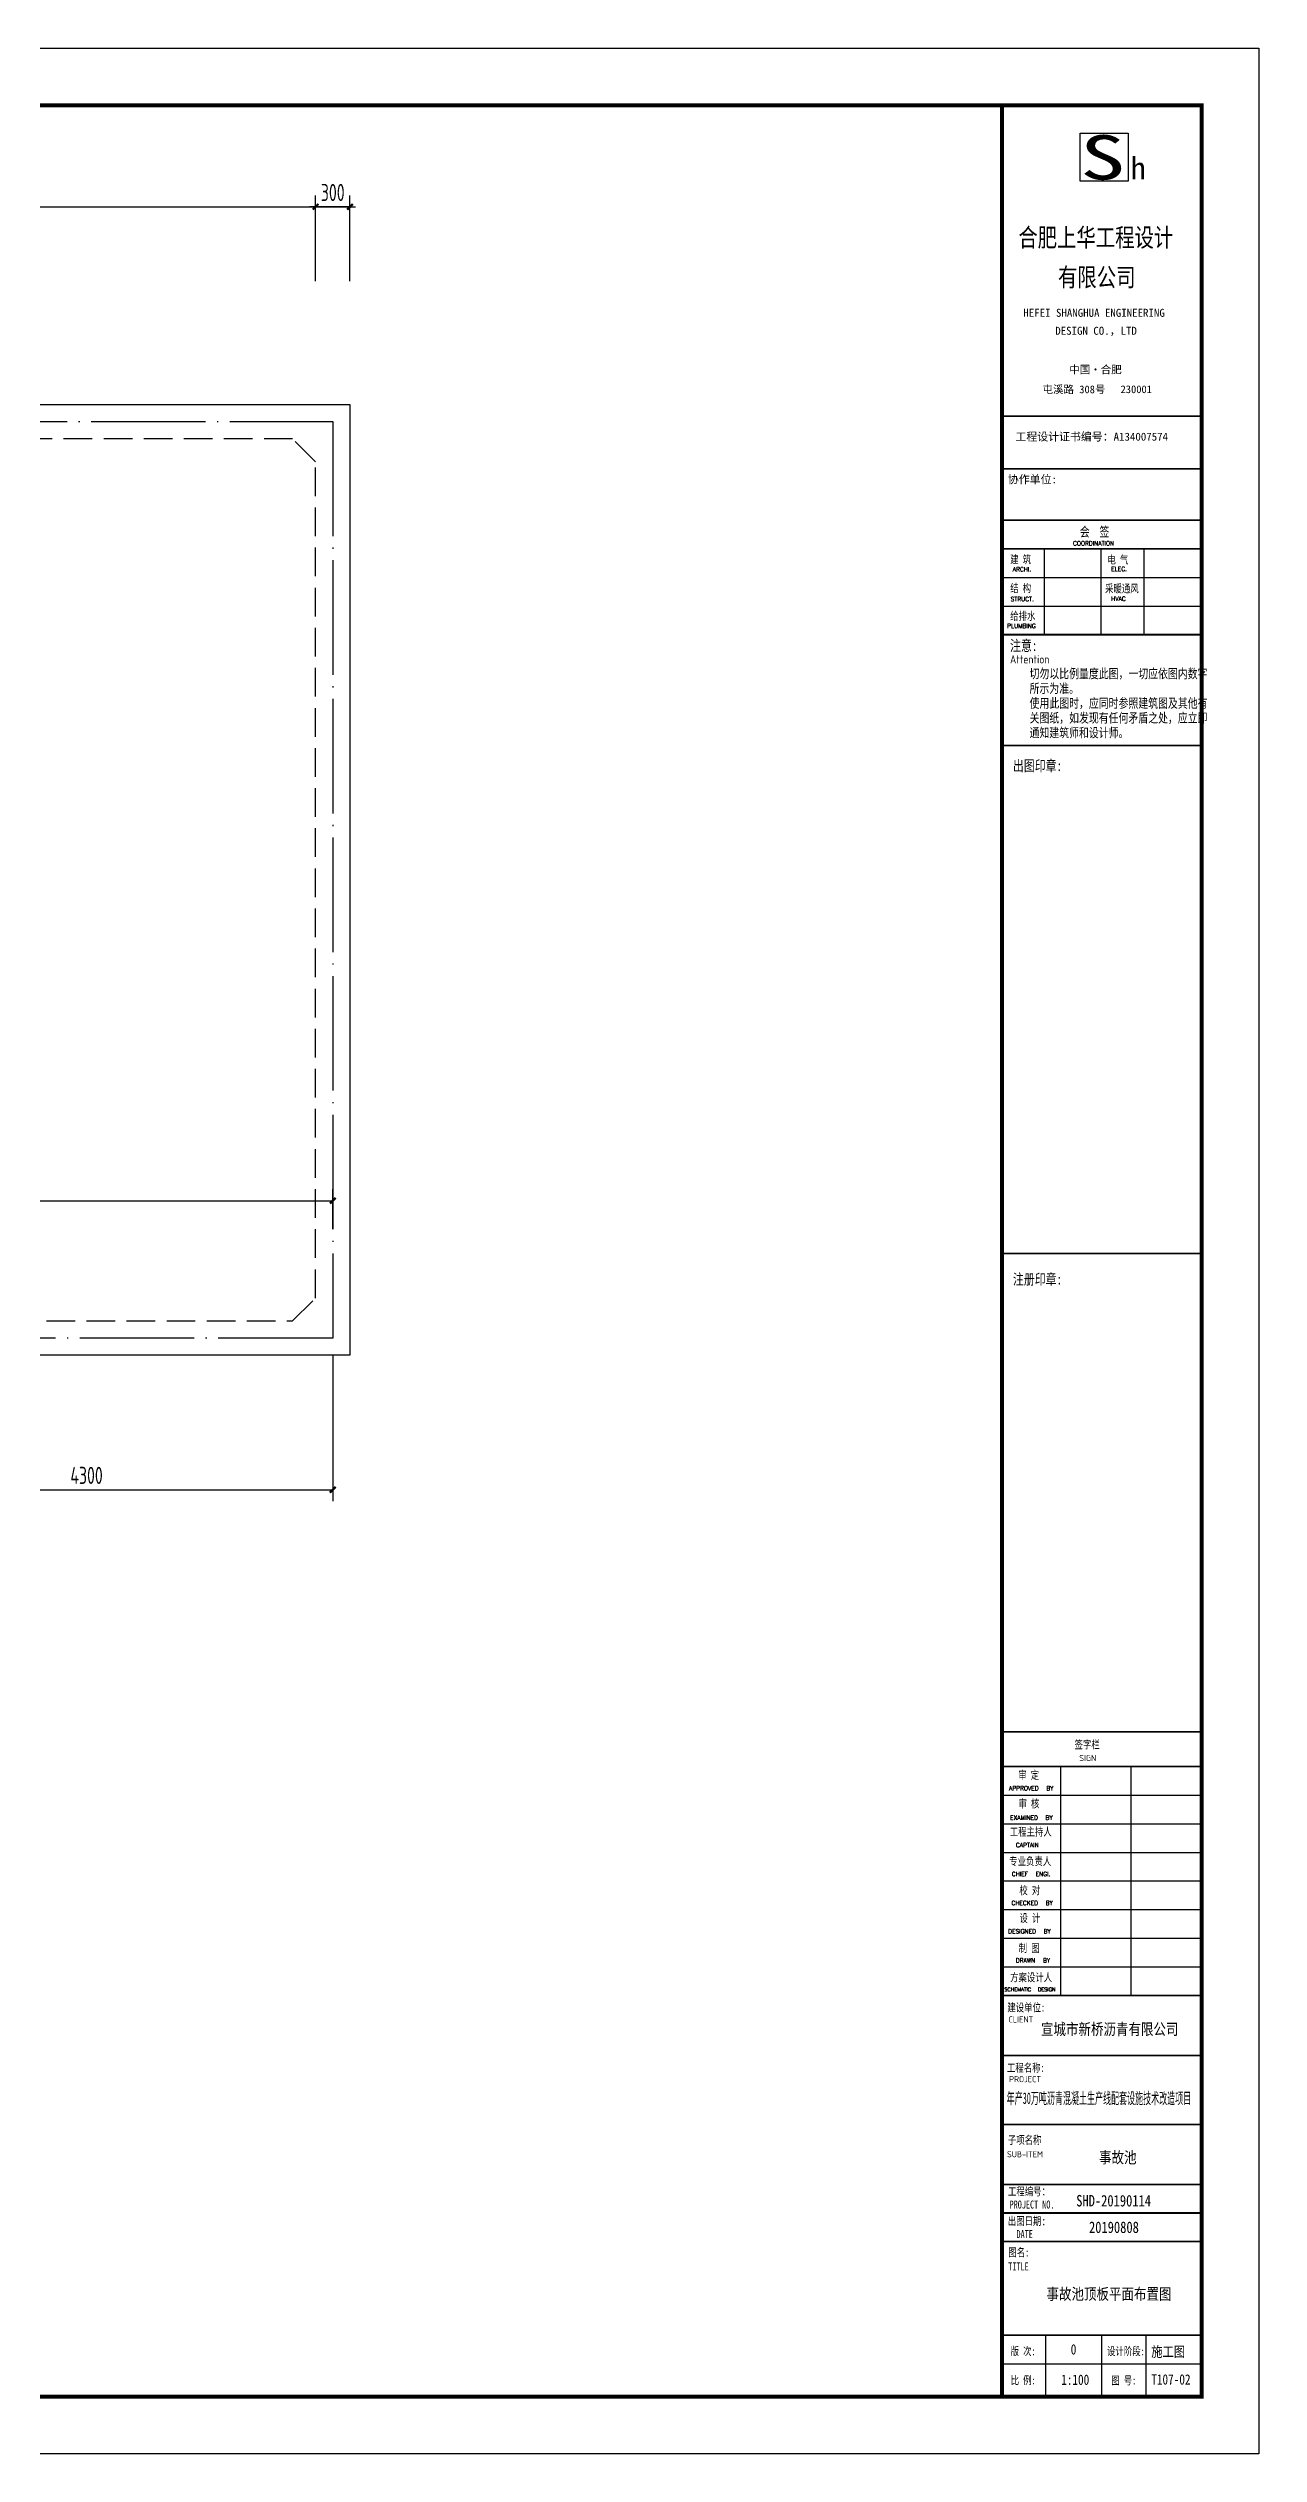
# Model space of a CAD drawing. Extents: x -721211 to -661811, y -212605 to -33458.
# Drawn here: x -682959 to -661811, y -159222 to -117222 of the extents above; entities that cross this region are included whole.
import ezdxf
from ezdxf.enums import TextEntityAlignment as Align

# ---------------------------------------------------------------- set-up
doc = ezdxf.new("R2010")
doc.units = 0
doc.header["$LTSCALE"] = 1000
doc.linetypes.add('DASH', pattern=[0.35, 0.25, -0.1])
doc.linetypes.add('DOTE', pattern=[2.42, 2, -0.2, 0.02, -0.2])
doc.layers.get('0').update_dxf_attribs({"linetype": 'CONTINUOUS'})
doc.layers.get('Defpoints').update_dxf_attribs({"linetype": 'CONTINUOUS'})
for name, color, linetype in [('dim', 3, 'CONTINUOUS'), ('dote', 253, 'DOTE'), ('水池', 6, 'CONTINUOUS')]:
    doc.layers.add(name, color=color, linetype=linetype)
doc.styles.add('_HZTXT', font='txt', dxfattribs={"width": 0.8, "bigfont": 'HZTXT'})
doc.styles.add('_TXT', font='SIMPLEX.shx', dxfattribs={"width": 0.6})
doc.styles.add('HZ', font='txt.shx', dxfattribs={"bigfont": 'hztxt.shx'})
doc.styles.add('STYLE-ARIAL', font='gbenor.shx', dxfattribs={"bigfont": 'gbcbig.shx'})
doc.styles.add('STYLE-黑体', font='simhei.ttf')
doc.styles.add('TSSD_Dimension', font='Tssdeng.shx', dxfattribs={"width": 0.7, "bigfont": 'HZTXT.SHX'})
doc.styles.add('黑体', font='simhei.ttf')
doc.dimstyles.new('TSSD_50_100', dxfattribs={"dimtxt": 300, "dimasz": 100, "dimexe": 200, "dimexo": 300, "dimgap": 100, "dimtad": 1, "dimdec": 0, "dimlfac": 0.5, "dimzin": 0, "dimdsep": 46, "dimtxsty": 'TSSD_Dimension', "dimblk": 'ARCHTICK', "dimcen": 0, "dimclrt": 7, "dimadec": 0, "dimazin": 0, "dimtfac": 1, "dimtdec": 0, "dimtix": 1, "dimtmove": 2, "dimatfit": 3, "dimfxl": 1, "dimtolj": 1, "dimtzin": 0, "dimarcsym": 0})

# ---------------------------------------------------------------- blocks, each defined once
blk = doc.blocks.new('_ArchTick')
at = {"color": 0, "linetype": 'ByBlock', "const_width": 0.4}
blk.add_lwpolyline([(-0.5, -0.5), (0.5, 0.5)], dxfattribs=at)
blk = doc.blocks.new('*D50')
at = {"layer": 'Defpoints', "color": 0, "transparency": 16777216}
for p in [(-677987, -137343), (-691987, -138142), (-677987, -138142)]:
    blk.add_point(p, dxfattribs=at)
at = {"layer": 'dim', "color": 0, "lineweight": -2, "transparency": 16777216}
for p, q in [((-691987, -137842), (-691987, -137143)), ((-677987, -137842), (-677987, -137143)), ((-691987, -137343), (-677987, -137343))]:
    blk.add_line(p, q, dxfattribs=at)
at = {"layer": 'dim', "color": 0, "lineweight": -2, "transparency": 16777216, "xscale": 100, "yscale": 100, "zscale": 100, "rotation": 180}
blk.add_blockref('_ArchTick', (-691987, -137343), dxfattribs=at)
at = {"layer": 'dim', "color": 0, "lineweight": -2, "transparency": 16777216, "xscale": 100, "yscale": 100, "zscale": 100}
blk.add_blockref('_ArchTick', (-677987, -137343), dxfattribs=at)
at = {"layer": 'dim', "color": 7, "transparency": 16777216, "insert": (-684987, -137093), "char_height": 300, "attachment_point": 5, "style": 'TSSD_Dimension'}
blk.add_mtext('\\A1;7000', dxfattribs=at)
blk = doc.blocks.new('*D37')
at = {"layer": 'Defpoints', "color": 0, "transparency": 16777216}
for p in [(-686587, -139742), (-677987, -139742), (-677987, -142389)]:
    blk.add_point(p, dxfattribs=at)
at = {"layer": 'dim', "color": 0, "lineweight": -2, "transparency": 16777216}
for p, q in [((-686587, -140042), (-686587, -142589)), ((-677987, -140042), (-677987, -142589)), ((-686587, -142389), (-677987, -142389))]:
    blk.add_line(p, q, dxfattribs=at)
at = {"layer": 'dim', "color": 0, "lineweight": -2, "transparency": 16777216, "xscale": 100, "yscale": 100, "zscale": 100, "rotation": 180}
blk.add_blockref('_ArchTick', (-686587, -142389), dxfattribs=at)
at = {"layer": 'dim', "color": 0, "lineweight": -2, "transparency": 16777216, "xscale": 100, "yscale": 100, "zscale": 100}
blk.add_blockref('_ArchTick', (-677987, -142389), dxfattribs=at)
at = {"layer": 'dim', "color": 7, "transparency": 16777216, "insert": (-682287, -142139), "char_height": 300, "attachment_point": 5, "style": 'TSSD_Dimension'}
blk.add_mtext('\\A1;4300', dxfattribs=at)
blk = doc.blocks.new('*D31')
at = {"layer": 'Defpoints', "color": 0, "transparency": 16777216}
for p in [(-677687, -119992), (-678287, -121592), (-677687, -121592)]:
    blk.add_point(p, dxfattribs=at)
at = {"layer": 'dim', "color": 0, "lineweight": -2, "transparency": 16777216}
for p, q in [((-678287, -119992), (-678387, -119992)), ((-678287, -121292), (-678287, -119792)), ((-678287, -119992), (-677687, -119992)), ((-677687, -121292), (-677687, -119792)), ((-677687, -119992), (-677587, -119992))]:
    blk.add_line(p, q, dxfattribs=at)
at = {"layer": 'dim', "color": 0, "lineweight": -2, "transparency": 16777216, "xscale": 100, "yscale": 100, "zscale": 100}
blk.add_blockref('_ArchTick', (-678287, -119992), dxfattribs=at)
at = {"layer": 'dim', "color": 0, "lineweight": -2, "transparency": 16777216, "xscale": 100, "yscale": 100, "zscale": 100, "rotation": 180}
blk.add_blockref('_ArchTick', (-677687, -119992), dxfattribs=at)
at = {"layer": 'dim', "color": 7, "transparency": 16777216, "insert": (-677987, -119742), "char_height": 300, "attachment_point": 5, "style": 'TSSD_Dimension'}
blk.add_mtext('\\A1;300', dxfattribs=at)
blk = doc.blocks.new('*D29')
at = {"layer": 'Defpoints', "color": 0, "transparency": 16777216}
for p in [(-678287, -119992), (-678287, -121592), (-677687, -121592)]:
    blk.add_point(p, dxfattribs=at)
at = {"layer": 'dim', "color": 0, "lineweight": -2, "transparency": 16777216}
for p, q in [((-678287, -119992), (-678387, -119992)), ((-678287, -121292), (-678287, -119792)), ((-677687, -119992), (-678287, -119992)), ((-677687, -121292), (-677687, -119792)), ((-677687, -119992), (-677587, -119992))]:
    blk.add_line(p, q, dxfattribs=at)
at = {"layer": 'dim', "color": 0, "lineweight": -2, "transparency": 16777216, "xscale": 100, "yscale": 100, "zscale": 100}
blk.add_blockref('_ArchTick', (-678287, -119992), dxfattribs=at)
at = {"layer": 'dim', "color": 0, "lineweight": -2, "transparency": 16777216, "xscale": 100, "yscale": 100, "zscale": 100, "rotation": 180}
blk.add_blockref('_ArchTick', (-677687, -119992), dxfattribs=at)
at = {"layer": 'dim', "color": 7, "transparency": 16777216, "insert": (-677987, -119742), "char_height": 300, "attachment_point": 5, "style": 'TSSD_Dimension'}
blk.add_mtext('\\A1;300', dxfattribs=at)
blk = doc.blocks.new('*D28')
at = {"layer": 'Defpoints', "color": 0, "transparency": 16777216}
for p in [(-678287, -119992), (-703687, -121592), (-678287, -121592)]:
    blk.add_point(p, dxfattribs=at)
at = {"layer": 'dim', "color": 0, "lineweight": -2, "transparency": 16777216}
for p, q in [((-703687, -121292), (-703687, -119792)), ((-703687, -119992), (-678287, -119992)), ((-678287, -121292), (-678287, -119792))]:
    blk.add_line(p, q, dxfattribs=at)
at = {"layer": 'dim', "color": 0, "lineweight": -2, "transparency": 16777216, "xscale": 100, "yscale": 100, "zscale": 100, "rotation": 180}
blk.add_blockref('_ArchTick', (-703687, -119992), dxfattribs=at)
at = {"layer": 'dim', "color": 0, "lineweight": -2, "transparency": 16777216, "xscale": 100, "yscale": 100, "zscale": 100}
blk.add_blockref('_ArchTick', (-678287, -119992), dxfattribs=at)
at = {"layer": 'dim', "color": 7, "transparency": 16777216, "insert": (-690987, -119742), "char_height": 300, "attachment_point": 5, "style": 'TSSD_Dimension'}
blk.add_mtext('\\A1;12700', dxfattribs=at)

msp = doc.modelspace()

# ---------------------------------------------------------------- linework, layer by layer
at = {"layer": 'Defpoints'}
for p, q in [((-665560.2, -125962.9), (-665560.2, -127447.9)), ((-664569.2, -125962.9), (-664569.2, -127447.9)), ((-663821.4, -125962.9), (-663821.4, -127447.9)), ((-666308.5, -126462.5), (-662811, -126462.5)), ((-666308.5, -126962.2), (-662811, -126962.2)), ((-665267.8, -151224.9), (-665267.8, -147227.6)), ((-664039.8, -151218.4), (-664039.8, -147221.2)), ((-666298.2, -147720.9), (-662811, -147720.9)), ((-666298.2, -148220.5), (-665267.8, -148220.5)), ((-665267.8, -148220.5), (-662811, -148220.5)), ((-666298.2, -148720.2), (-665267.8, -148720.2)), ((-665267.8, -148720.2), (-662811, -148720.2)), ((-666298.2, -149219.8), (-662811, -149219.8)), ((-666298.2, -149719.5), (-662811, -149719.5)), ((-666298.2, -150219.1), (-665267.8, -150219.1)), ((-665267.8, -150219.1), (-662811, -150219.1)), ((-666298.2, -150718.8), (-662811, -150718.8))]:
    msp.add_line(p, q, dxfattribs=at)
at = {"layer": 'Defpoints', "color": 7, "linetype": 'Continuous'}
for p, q in [((-662811, -157146.8), (-666298.2, -157146.8)), ((-665540.1, -157146.8), (-665540.1, -158221.6)), ((-664558.6, -157146.8), (-664558.6, -158221.6)), ((-663787, -157146.8), (-663787, -158221.6)), ((-666298.2, -157648.4), (-662811, -157648.4))]:
    msp.add_line(p, q, dxfattribs=at)
at = {"layer": 'Defpoints'}
msp.add_lwpolyline([(-721211, -117221.6), (-661811, -117221.6), (-661811, -159221.6), (-721211, -159221.6), (-721211, -117221.6)], dxfattribs=at)
at = {"layer": 'Defpoints', "ltscale": 1.1, "const_width": 70}
msp.add_lwpolyline([(-718711, -158221.6), (-662811, -158221.6), (-662811, -118221.6), (-718711, -118221.6)], close=True, dxfattribs=at)
msp.add_lwpolyline([(-666298.2, -158221.6), (-666298.2, -118221.6)], dxfattribs=at)
at = {"layer": 'Defpoints'}
msp.add_lwpolyline([(-664935.3, -118708.5), (-664097, -118708.5), (-664097, -119546.8), (-664935.3, -119546.8)], close=True, dxfattribs=at)
at = {"layer": 'Defpoints', "linetype": 'Continuous', "const_width": 30}
for points in [[(-662811, -123645.1), (-666298.2, -123645.1)], [(-662811, -124564.3), (-666298.2, -124564.3)], [(-662811, -125463.2), (-666298.2, -125463.2)], [(-666298.2, -127461.8), (-662811, -127461.8)], [(-666298.2, -129396), (-662811, -129396)]]:
    msp.add_lwpolyline(points, dxfattribs=at)
at = {"layer": 'Defpoints', "const_width": 30}
for points in [[(-666308.5, -125962.9), (-662811, -125962.9)], [(-662811, -146616), (-666298.2, -146616)], [(-666298.2, -147221.2), (-662811, -147221.2)], [(-666298.2, -151218.4), (-662811, -151218.4)]]:
    msp.add_lwpolyline(points, dxfattribs=at)
at = {"layer": 'Defpoints', "color": 7, "linetype": 'Continuous', "const_width": 30}
for points in [[(-666298.2, -138264.9), (-662811, -138264.9)], [(-666285.8, -152268.5), (-662798.6, -152268.5)], [(-666298.2, -153469.6), (-662811, -153469.6)], [(-662811, -154516.5), (-666298.2, -154516.5)], [(-662811, -155016.2), (-666298.2, -155016.2)], [(-662811, -155515.8), (-666298.2, -155515.8)], [(-666298.2, -157146.8), (-662811, -157146.8)]]:
    msp.add_lwpolyline(points, dxfattribs=at)
at = {"layer": 'dote'}
msp.add_lwpolyline([(-677987, -139742.4), (-703987, -139742.4), (-703987, -123742.4), (-677987, -123742.4)], close=True, dxfattribs=at)
at = {"layer": '水池', "linetype": 'Continuous', "ltscale": 2000}
msp.add_lwpolyline([(-677687, -140042.4), (-704287, -140042.4), (-704287, -123442.4), (-677687, -123442.4)], close=True, dxfattribs=at)
at = {"layer": '水池', "linetype": 'DASH', "ltscale": 2}
msp.add_lwpolyline([(-703287, -139442.4), (-678687, -139442.4), (-678287, -139042.4), (-678287, -124442.4), (-678687, -124042.4), (-703287, -124042.4), (-703687, -124442.4), (-703687, -139042.4), (-703287, -139442.4)], dxfattribs=at)

# ---------------------------------------------------------------- texts
at = {"layer": 'Defpoints', "color": 7, "linetype": 'Continuous', "style": 'STYLE-黑体', "width": 1.5}
msp.add_text('S', height=773.8, dxfattribs=at).set_placement((-664933.1, -119515.5))
at = {"layer": 'Defpoints', "color": 7, "linetype": 'Continuous'}
for s, height, style, p in [('h', 386.9, 'STYLE-黑体', (-664051.5, -119510.9)), ('CLIENT', 107.48, 'STYLE-ARIAL', (-666183.2, -151690.5)), ('SUB-ITEM', 107.48, 'STYLE-ARIAL', (-666210.2, -154045))]:
    msp.add_text(s, height=height, dxfattribs=dict(at, style=style)).set_placement(p)
at = {"layer": 'Defpoints', "linetype": 'Continuous', "style": 'STYLE-黑体'}
for s, height, width, p in [('合肥上华工程设计', 322.43, 0.769231, (-666012.7, -120688.4)), ('有限公司', 322.43, 0.769231, (-665319.9, -121382.6)), ('SHD-20190114', 200, 0.8, (-665001.6, -154901.4)), ('20190808', 200, 0.8, (-664778.2, -155365.1))]:
    msp.add_text(s, height=height, dxfattribs=dict(at, width=width)).set_placement(p)
at = {"layer": 'Defpoints', "ltscale": 1.2, "style": '黑体'}
for s, height, p in [('HEFEI SHANGHUA ENGINEERING', 139.718, (-665925.6, -121912.6)), ('DESIGN CO.，LTD', 139.718, (-665367.9, -122226.2)), ('工程设计证书编号：A134007574', 139.718, (-666063.6, -124075)), ('协作单位:', 139.72, (-666195.5, -124820.3))]:
    msp.add_text(s, height=height, dxfattribs=at).set_placement(p)
at = {"layer": 'Defpoints', "linetype": 'Continuous'}
for s, height, style, p in [('中国·合肥', 134.34, 'STYLE-黑体', (-665122.7, -122900.2)), ('屯溪路 308号', 134.34, 'STYLE-黑体', (-665590, -123246.8)), ('230001', 134.34, 'STYLE-黑体', (-664227.1, -123244.6)), ('Attention', 143.3, 'STYLE-ARIAL', (-666158.6, -127964.1))]:
    msp.add_text(s, height=height, dxfattribs=dict(at, style=style)).set_placement(p)
at = {"layer": 'Defpoints'}
for s, height, style, width, p in [('会  签', 167.66, '黑体', 0.75, (-664938.2, -125748.5)), ('建 筑', 139.72, '黑体', 0.75, (-666154.6, -126217.7)), ('电 气', 139.72, '黑体', 0.75, (-664456.5, -126223)), ('结 构', 139.72, '黑体', 0.75, (-666154.6, -126721.1)), ('采暖通风', 139.72, '黑体', 0.75, (-664498.3, -126726.8)), ('给排水', 139.72, '黑体', 0.75, (-666154.6, -127206.2)), ('注意:', 186.29, '黑体', 0.75, (-666157.9, -127746)), ('切勿以比例量度此图，一切应依图内数字', 187.651, '_HZTXT', 0.8, (-665816.5, -128241.2)), ('所示为准。', 187.65, '_HZTXT', 0.8, (-665816.5, -128499.1)), ('使用此图时，应同时参照建筑图及其他有', 187.651, '_HZTXT', 0.8, (-665816.5, -128757)), ('关图纸，如发现有任何矛盾之处，应立即', 187.651, '_HZTXT', 0.8, (-665816.5, -129015)), ('通知建筑师和设计师。', 187.65, '_HZTXT', 0.8, (-665816.5, -129272.9)), ('出图印章:', 186.29, '黑体', 0.75, (-666107.4, -129842.6)), ('签字栏', 139.72, '黑体', 0.75, (-665031.1, -146908.9)), ('审 定', 139.72, '黑体', 0.75, (-666013.2, -147439.9)), ('审 核', 139.72, '黑体', 0.75, (-666010.2, -147939.8)), ('工程主持人', 139.72, '黑体', 0.75, (-666162.4, -148431)), ('专业负责人', 139.72, '黑体', 0.75, (-666171, -148944.8)), ('校 对', 139.72, '黑体', 0.75, (-665995, -149452.7)), ('设 计', 139.72, '黑体', 0.75, (-665992.4, -149938.6)), ('制 图', 139.72, '黑体', 0.75, (-666006.7, -150461.8)), ('方案设计人', 139.72, '黑体', 0.75, (-666156.3, -150973)), ('年产30万吨沥青混凝土生产线配套设施技术改造项目', 200, '黑体', 0.5, (-666216.3, -153112.3)), ('事故池顶板平面布置图', 200, '黑体', 0.8, (-665520.9, -156528.8))]:
    msp.add_text(s, height=height, dxfattribs=dict(at, style=style, width=width)).set_placement(p)
at = {"layer": 'Defpoints', "style": 'HZ'}
for s, height, p in [('COORDINATION', 74.948, (-665057.3, -125906)), ('ARCHI.', 74.95, (-666109.9, -126357.2)), ('ELEC.', 74.95, (-664390.5, -126350.4)), ('STRUCT.', 74.95, (-666145.9, -126878.4)), ('HVAC', 74.95, (-664390.5, -126872.5)), ('PLUMBING', 74.95, (-666209, -127345.6)), ('APPROVED  BY', 74.948, (-666175.6, -147638)), ('EXAMINED  BY', 74.948, (-666155.7, -148151.3)), ('CAPTAIN', 74.95, (-666055.2, -148630.4)), ('CHIEF  ENGI.', 74.948, (-666125.6, -149134.4)), ('CHECKED  BY', 74.948, (-666132.1, -149640.2)), ('DESIGNED  BY', 74.948, (-666189.9, -150135.3)), ('DRAWN  BY', 74.95, (-666056.8, -150644.8)), ('SCHEMATIC  DESIGN', 64.955, (-666259, -151144.4))]:
    msp.add_text(s, height=height, dxfattribs=at).set_placement(p)
at = {"layer": 'Defpoints', "color": 7}
for s, height, style, width, p in [('注册印章:', 186.29, '黑体', 0.75, (-666107.4, -138807.1)), ('建设单位:', 139.72, '黑体', 0.75, (-666204.4, -151498.8)), ('工程名称:', 139.72, '黑体', 0.75, (-666211.3, -152551.2)), ('子项名称', 139.72, '黑体', 0.75, (-666195.9, -153811.8)), ('工程编号：', 139.72, '黑体', 0.75, (-666193.2, -154710.4)), ('出图日期', 139.72, '黑体', 0.75, (-666197.7, -155226.5)), (':', 150.5, '_TXT', 0.6, (-665588.4, -155226.5)), ('图名:', 139.72, '黑体', 0.75, (-666187.4, -155773.5)), ('TITLE', 139.72, '黑体', 0.75, (-666188.9, -156019.6)), ('版 次:', 139.72, '黑体', 0.75, (-666147.1, -157499.4)), ('设计阶段:', 139.72, '黑体', 0.75, (-664463.5, -157499.3)), ('比 例:', 139.72, '黑体', 0.75, (-666145.9, -158006.6)), ('图 号:', 139.72, '黑体', 0.75, (-664390.4, -158009.3))]:
    msp.add_text(s, height=height, dxfattribs=dict(at, style=style, width=width)).set_placement(p)
at = {"layer": 'Defpoints', "style": 'STYLE-ARIAL'}
msp.add_text('SIGN', height=107.48, dxfattribs=at).set_placement((-664800.6, -147072.8), align=Align.MIDDLE_CENTER)
msp.add_text('SIGN', height=107.48, dxfattribs=at).set_placement((-664800.6, -147072.8), align=Align.MIDDLE_CENTER)
at = {"layer": 'Defpoints', "style": '黑体', "width": 0.8}
msp.add_text('宣城市新桥沥青有限公司', height=200, dxfattribs=at).set_placement((-664416.7, -151907.4), align=Align.CENTER)
at = {"layer": 'Defpoints', "color": 7, "linetype": 'Continuous', "style": 'STYLE-ARIAL'}
msp.add_text('PROJECT', height=107.48, dxfattribs=at).set_placement((-665894.8, -152679), align=Align.MIDDLE_CENTER)
at = {"layer": 'Defpoints', "linetype": 'Continuous', "style": 'STYLE-黑体', "width": 0.8}
msp.add_text('事故池', height=200, dxfattribs=at).set_placement((-664275.4, -154146.7), align=Align.CENTER)
at = {"layer": 'Defpoints', "color": 7, "style": '黑体', "width": 0.75}
for s, height, p in [('PROJECT NO.', 139.718, (-665773.3, -154868.4)), ('DATE', 139.72, (-665902.3, -155384.5))]:
    msp.add_text(s, height=height, dxfattribs=at).set_placement(p, align=Align.MIDDLE_CENTER)
at = {"layer": 'Defpoints', "color": 3, "linetype": 'Continuous', "style": 'STYLE-黑体', "width": 0.8}
for s, p in [('0', (-665097.1, -157486.9)), ('施工图', (-663690.5, -157526.8)), ('1:100', (-665264.1, -158016.7)), ('T107-02', (-663690.8, -158011.6))]:
    msp.add_text(s, height=180, dxfattribs=at).set_placement(p)

# ---------------------------------------------------------------- dimensions: what is measured, and where the dimension line sits
at = {"layer": 'dim'}
for base, p1, p2, picture, middle in [((-678287, -119992.4), (-703687, -121592.4), (-678287, -121592.4), '*D28', (-690987, -119742.4)), ((-677687, -119992.4), (-678287, -121592.4), (-677687, -121592.4), '*D31', (-677987, -119742.4)), ((-678287, -119992.4), (-677687, -121592.4), (-678287, -121592.4), '*D29', (-677987, -119742.4)), ((-677987, -137343.4), (-691987, -138142.4), (-677987, -138142.4), '*D50', (-684987, -137093.4)), ((-677987, -142389.3), (-686587, -139742.4), (-677987, -139742.4), '*D37', (-682287, -142139.3))]:
    dim = msp.add_linear_dim(base=base, p1=p1, p2=p2, dimstyle='TSSD_50_100', dxfattribs=at)
    dim.commit()
    dim.dimension.update_dxf_attribs({"geometry": picture, "text_midpoint": middle})

doc.saveas('drawing.dxf')
